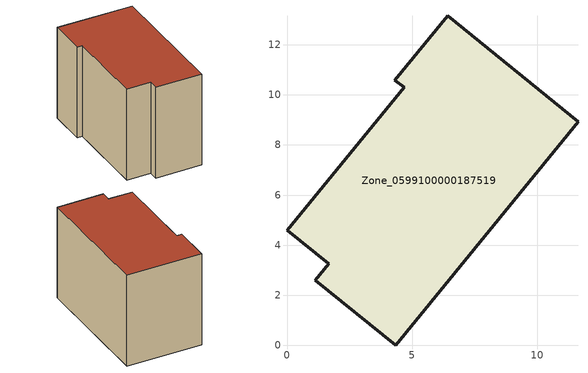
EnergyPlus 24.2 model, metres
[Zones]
Zone_0599100000187519
 floor ground (C_G): 4.68,10.3 4.3,10.58 6.43,13.16 11.63,8.92 4.35,0 1.13,2.6 1.66,3.25 0,4.6 z0
 wall outside (C_F): 1.66,3.25 1.13,2.6 4.35,0 11.63,8.92 6.43,13.16 4.3,10.58 4.68,10.3 0,4.6 1.66,3.25 z0:8.42
 roof outside (C_R): 11.63,8.92 6.43,13.16 4.3,10.58 4.68,10.3 0,4.6 1.66,3.25 1.13,2.6 4.35,0 z8.42
[BUILDING]
Pand.0599100000187519: North Axis=0; Terrain=City; Loads Convergence Tolerance Value=0.04; Temperature Convergence Tolerance Value=0.4; Solar Distribution=FullExterior; Maximum Number of Warmup Days=25; Minimum Number of Warmup Days=1
[Site:Location]
Rotterdam.The.Hague.AP_ZH_NLD Design_Conditions: Latitude=51.96; Longitude=4.45; Time Zone=1; Elevation=-4.5
[SITE:GROUNDTEMPERATURE:BUILDINGSURFACE]
18, 18, 18, 18, 18, 18, 18, 18, 18, 18, 18, 18
[MATERIAL] Thermal Absorptance=0.9; Solar Absorptance=0.7; Visible Absorptance=0.7
Name | Roughness | Thickness | Conductivity | Density | Specific Heat
G.TC.1946 | MediumSmooth | 0.15 | 1 | 540 | 1210
F.TC.1946 | Rough | 0.3 | 0.857143 | 1920 | 840
R.TC.1946 | MediumRough | 0.2 | 0.909091 | 1500 | 1000
[CONSTRUCTION]
C_G: G.TC.1946
C_F: F.TC.1946
C_R: R.TC.1946
[ZONE]
Zone_0599100000187519: Type=1; Multiplier=1; Ceiling Height=Autocalculate; Volume=Autocalculate; Floor Area=autocalculate; Part of Total Floor Area=Yes
[ZONEINFILTRATION:DESIGNFLOWRATE]
Infil_Zone_0599100000187519: Zone or ZoneList or Space or SpaceList=Zone_0599100000187519; Schedule=AlwaysOn; Design Flow Rate Calculation Method=Flow/Area; Flow Rate per Floor Area=0.003; Constant Term Coefficient=1; Temperature Term Coefficient=0; Velocity Term Coefficient=0; Velocity Squared Term Coefficient=0
[HVACTEMPLATE:ZONE:IDEALLOADSAIRSYSTEM]
Zone_0599100000187519: Maximum Heating Supply Air Temperature=50; Minimum Cooling Supply Air Temperature=13; Maximum Heating Supply Air Humidity Ratio=0.0156; Minimum Cooling Supply Air Humidity Ratio=0.0077; Heating Limit=NoLimit; Cooling Limit=NoLimit; Dehumidification Control Type=ConstantSensibleHeatRatio; Cooling Sensible Heat Ratio=0.7; Dehumidification Setpoint=60; Humidification Control Type=None; Humidification Setpoint=30; Outdoor Air Method=None; Outdoor Air Flow Rate per Person=0.00944; Outdoor Air Flow Rate per Zone Floor Area=0; Outdoor Air Flow Rate per Zone=0; Demand Controlled Ventilation Type=None; Outdoor Air Economizer Type=NoEconomizer; Heat Recovery Type=None; Sensible Heat Recovery Effectiveness=0.7; Latent Heat Recovery Effectiveness=0.65
[ZONECONTROL:THERMOSTAT]
ThermostatControl_Zone_0599100000187519: Zone or ZoneList=Zone_0599100000187519; Control Type Schedule=DualSetpointControlType; Control 1=Thermostat_Zone_0599100000187519; Temperature Difference Between Cutout And Setpoint=0
[THERMOSTATSETPOINT:DUALSETPOINT]
Thermostat_Zone_0599100000187519: Heating Setpoint Temperature Schedule=HeatingSetpoint_Zone_0599100000187519; Cooling Setpoint Temperature Schedule=CoolingSetpoint_Zone_0599100000187519
[SCHEDULE:COMPACT]
HeatingSetpoint_Zone_0599100000187519: Through: 12/31, For: AllDays, Until: 24:00, 21
CoolingSetpoint_Zone_0599100000187519: Through: 12/31, For: AllDays, Until: 24:00, 24
DualSetpointControlType: Through: 12/31, For: AllDays, Until: 24:00, 4
AlwaysOn: Through: 12/31, For: AllDays, Until: 24:00, 1
